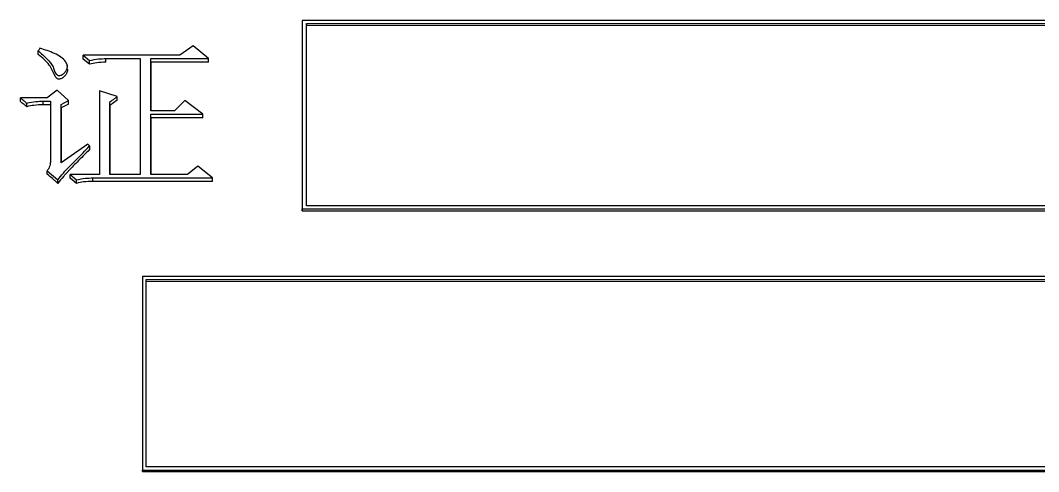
# Model space of a CAD drawing. Header units: millimetres. Extents: x 2085 to 4229, y 754 to 2271.
# Drawn here: x 2603.17 to 2616.69, y 2071.55 to 2077.55 of the extents above; entities that cross this region are included whole.
import ezdxf

# ---------------------------------------------------------------- set-up
doc = ezdxf.new("R2010")
doc.units = ezdxf.units.MM

msp = doc.modelspace()

# ---------------------------------------------------------------- linework, layer by layer
at = {"color": 7, "linetype": 'Continuous', "lineweight": 25}
for p, q in [((2626.92, 2077.548), (2606.91, 2077.548)), ((2606.91, 2077.548), (2606.91, 2077.523)), ((2606.91, 2077.523), (2606.91, 2075.018)), ((2606.966, 2077.508), (2626.87, 2077.509)), ((2606.966, 2077.508), (2606.966, 2077.484)), ((2606.966, 2077.484), (2626.87, 2077.484)), ((2605.46, 2077.211), (2605.287, 2077.083)), ((2605.666, 2077.04), (2605.46, 2077.211)), ((2603.405, 2077.094), (2603.405, 2077.143)), ((2604, 2077.083), (2604.087, 2077.014)), ((2605.287, 2077.083), (2604, 2077.083)), ((2604, 2077.034), (2604, 2077.083)), ((2604.087, 2076.966), (2604, 2077.034)), ((2604.303, 2077.04), (2604.757, 2077.04)), ((2604.303, 2076.992), (2604.303, 2077.04)), ((2604.757, 2077.04), (2604.757, 2075.497)), ((2604.898, 2077.04), (2605.666, 2077.04)), ((2604.898, 2076.344), (2604.898, 2077.04)), ((2604.898, 2076.992), (2604.898, 2077.04)), ((2603.79, 2076.945), (2603.79, 2076.954)), ((2603.79, 2076.905), (2603.79, 2076.92)), ((2604.087, 2076.966), (2604.087, 2077.014)), ((2604.898, 2076.992), (2604.898, 2076.344)), ((2605.666, 2076.992), (2604.898, 2076.992)), ((2603.524, 2076.516), (2603.167, 2076.516)), ((2603.167, 2076.469), (2603.167, 2076.516)), ((2603.654, 2076.62), (2603.524, 2076.516)), ((2603.805, 2076.482), (2603.654, 2076.62)), ((2604.216, 2076.611), (2604.216, 2075.497)), ((2604.454, 2076.534), (2604.216, 2076.611)), ((2604.454, 2076.486), (2604.357, 2076.417)), ((2604.454, 2076.486), (2604.454, 2076.534)), ((2603.254, 2076.4), (2603.254, 2076.448)), ((2603.47, 2076.473), (2603.567, 2076.473)), ((2603.47, 2076.426), (2603.47, 2076.473)), ((2603.567, 2076.426), (2603.47, 2076.426)), ((2603.567, 2076.473), (2603.567, 2075.705)), ((2603.708, 2076.43), (2603.805, 2076.482)), ((2603.805, 2076.434), (2603.708, 2076.383)), ((2603.708, 2075.653), (2603.708, 2076.43)), ((2603.708, 2076.383), (2603.708, 2076.43)), ((2603.708, 2076.383), (2603.708, 2075.653)), ((2603.805, 2076.434), (2603.805, 2076.482)), ((2604.357, 2075.497), (2604.357, 2076.465)), ((2604.357, 2076.417), (2604.357, 2076.465)), ((2604.357, 2076.417), (2604.357, 2075.497)), ((2605.352, 2076.482), (2605.212, 2076.344)), ((2605.59, 2076.301), (2605.352, 2076.482)), ((2605.212, 2076.344), (2604.898, 2076.344)), ((2604.898, 2076.301), (2605.59, 2076.301)), ((2604.898, 2075.497), (2604.898, 2076.301)), ((2604.898, 2076.254), (2604.898, 2076.301)), ((2604.898, 2076.254), (2604.898, 2075.497)), ((2605.59, 2076.254), (2604.898, 2076.254)), ((2604.065, 2075.904), (2603.708, 2075.653)), ((2604.087, 2075.878), (2604.065, 2075.904)), ((2604.087, 2075.878), (2604.087, 2075.831)), ((2603.524, 2075.549), (2603.665, 2075.428)), ((2605.525, 2075.61), (2605.385, 2075.497)), ((2605.72, 2075.454), (2605.525, 2075.61)), ((2603.665, 2075.381), (2603.665, 2075.428)), ((2603.827, 2075.497), (2603.913, 2075.428)), ((2604.216, 2075.497), (2603.827, 2075.497)), ((2603.827, 2075.451), (2603.827, 2075.497)), ((2603.913, 2075.381), (2603.827, 2075.451)), ((2603.913, 2075.381), (2603.913, 2075.428)), ((2604.13, 2075.454), (2605.72, 2075.454)), ((2604.13, 2075.407), (2604.13, 2075.454)), ((2605.72, 2075.407), (2604.13, 2075.407)), ((2604.757, 2075.497), (2604.357, 2075.497)), ((2605.385, 2075.497), (2604.898, 2075.497)), ((2605.72, 2075.407), (2605.72, 2075.454)), ((2606.91, 2075.041), (2626.92, 2075.041)), ((2606.91, 2075.018), (2606.91, 2075.041)), ((2606.91, 2075.018), (2626.92, 2075.018)), ((2626.87, 2075.081), (2606.966, 2075.081)), ((2626.92, 2074.142), (2604.787, 2074.142)), ((2604.787, 2074.142), (2604.787, 2074.12)), ((2604.787, 2074.12), (2604.787, 2071.55)), ((2604.837, 2074.102), (2626.87, 2074.102)), ((2604.837, 2074.079), (2604.837, 2074.102)), ((2604.837, 2074.079), (2626.87, 2074.08)), ((2604.787, 2071.571), (2626.92, 2071.571)), ((2604.787, 2071.55), (2604.787, 2071.571)), ((2604.787, 2071.55), (2626.92, 2071.55)), ((2626.87, 2071.612), (2604.837, 2071.612))]:
    msp.add_line(p, q, dxfattribs=at)
at = {"color": 7, "linetype": 'Continuous', "lineweight": 25, "flags": 128}
for points in [[(2605.666, 2076.992), (2605.666, 2077.016), (2605.666, 2077.04)], [(2605.59, 2076.254), (2605.59, 2076.277), (2605.59, 2076.301)], [(2603.524, 2075.503), (2603.524, 2075.514), (2603.524, 2075.526), (2603.524, 2075.549)]]:
    msp.add_lwpolyline(points, dxfattribs=at)
at = {"color": 7, "linetype": 'Continuous', "lineweight": 25}
for points, knots in [([(2606.91, 2077.548), (2606.91, 2077.299), (2606.91, 2076.802), (2606.91, 2075.967), (2606.91, 2075.378), (2606.91, 2075.041)], [0, 0, 0, 0, 0.300081, 0.600162, 1, 1, 1, 1]), ([(2606.966, 2075.081), (2606.966, 2075.334), (2606.966, 2075.839), (2606.966, 2076.649), (2606.966, 2077.203), (2606.966, 2077.508)], [0, 0, 0, 0, 0.3099205, 0.6198411, 1, 1, 1, 1]), ([(2606.966, 2075.081), (2606.966, 2075.277), (2606.966, 2075.677), (2606.966, 2076.48), (2606.966, 2077.083), (2606.966, 2077.484)], [0, 0, 0, 0, 0.242928, 0.495343, 1, 1, 1, 1]), ([(2603.405, 2077.143), (2603.445, 2077.107), (2603.518, 2077.042), (2603.598, 2076.951), (2603.616, 2076.881), (2603.631, 2076.846), (2603.646, 2076.828), (2603.661, 2076.818), (2603.676, 2076.814), (2603.697, 2076.817), (2603.726, 2076.828), (2603.758, 2076.852), (2603.781, 2076.888), (2603.794, 2076.924), (2603.789, 2076.964), (2603.762, 2077.012), (2603.68, 2077.086), (2603.556, 2077.136), (2603.459, 2077.167), (2603.427, 2077.177)], [0, 0, 0, 0, 0.149443, 0.274042, 0.333076, 0.362754, 0.385188, 0.398021, 0.410985, 0.42602, 0.45239, 0.493257, 0.533496, 0.57286, 0.60517, 0.651682, 0.729284, 0.908686, 1, 1, 1, 1]), ([(2603.427, 2077.177), (2603.423, 2077.171), (2603.416, 2077.16), (2603.409, 2077.148), (2603.405, 2077.143)], [0, 0, 0, 0, 0.5, 1, 1, 1, 1]), ([(2603.789, 2076.905), (2603.791, 2076.895), (2603.794, 2076.87), (2603.777, 2076.831), (2603.749, 2076.795), (2603.715, 2076.774), (2603.688, 2076.767), (2603.67, 2076.767), (2603.654, 2076.774), (2603.636, 2076.79), (2603.606, 2076.853), (2603.555, 2076.971), (2603.459, 2077.05), (2603.405, 2077.094)], [0, 0, 0, 0, 0.052453, 0.123771, 0.19881, 0.271367, 0.297266, 0.323434, 0.346422, 0.375988, 0.432132, 0.683487, 1, 1, 1, 1]), ([(2604.087, 2077.014), (2604.126, 2077.023), (2604.197, 2077.038), (2604.271, 2077.039), (2604.303, 2077.04)], [0, 0, 0, 0, 0.558835, 1, 1, 1, 1]), ([(2604.303, 2076.992), (2604.262, 2076.991), (2604.189, 2076.989), (2604.118, 2076.973), (2604.087, 2076.966)], [0, 0, 0, 0, 0.561085, 1, 1, 1, 1]), ([(2603.167, 2076.516), (2603.179, 2076.507), (2603.2, 2076.49), (2603.229, 2076.467), (2603.245, 2076.454), (2603.254, 2076.448)], [0, 0, 0, 0, 0.42835, 0.71417, 1, 1, 1, 1]), ([(2604.357, 2076.465), (2604.37, 2076.474), (2604.393, 2076.49), (2604.425, 2076.513), (2604.445, 2076.527), (2604.454, 2076.534)], [0, 0, 0, 0, 0.400149, 0.700074, 1, 1, 1, 1]), ([(2603.254, 2076.4), (2603.241, 2076.41), (2603.22, 2076.426), (2603.192, 2076.449), (2603.175, 2076.462), (2603.167, 2076.469)], [0, 0, 0, 0, 0.432889, 0.716443, 1, 1, 1, 1]), ([(2603.254, 2076.448), (2603.293, 2076.456), (2603.365, 2076.471), (2603.438, 2076.473), (2603.47, 2076.473)], [0, 0, 0, 0, 0.5588391, 1, 1, 1, 1]), ([(2603.47, 2076.426), (2603.429, 2076.425), (2603.356, 2076.423), (2603.285, 2076.407), (2603.254, 2076.4)], [0, 0, 0, 0, 0.561089, 1, 1, 1, 1]), ([(2603.665, 2075.428), (2603.689, 2075.458), (2603.764, 2075.554), (2603.912, 2075.699), (2604.028, 2075.818), (2604.087, 2075.878)], [0, 0, 0, 0, 0.190523, 0.595111, 1, 1, 1, 1]), ([(2604.087, 2075.831), (2604.031, 2075.776), (2603.953, 2075.698), (2603.864, 2075.607), (2603.828, 2075.57), (2603.812, 2075.553), (2603.803, 2075.544), (2603.793, 2075.533), (2603.782, 2075.521), (2603.763, 2075.501), (2603.724, 2075.456), (2603.689, 2075.412), (2603.665, 2075.381)], [0, 0, 0, 0, 0.381229, 0.535671, 0.612893, 0.632198, 0.651503, 0.670808, 0.709419, 0.728724, 0.805952, 1, 1, 1, 1]), ([(2603.567, 2075.705), (2603.567, 2075.687), (2603.566, 2075.656), (2603.557, 2075.615), (2603.546, 2075.58), (2603.531, 2075.56), (2603.524, 2075.549)], [0, 0, 0, 0, 0.337489, 0.556536, 0.776867, 1, 1, 1, 1]), ([(2603.665, 2075.381), (2603.653, 2075.392), (2603.628, 2075.413), (2603.582, 2075.453), (2603.547, 2075.483), (2603.524, 2075.503)], [0, 0, 0, 0, 0.257321, 0.514642, 1, 1, 1, 1]), ([(2603.913, 2075.428), (2603.953, 2075.436), (2604.024, 2075.452), (2604.098, 2075.453), (2604.13, 2075.454)], [0, 0, 0, 0, 0.558835, 1, 1, 1, 1]), ([(2604.13, 2075.407), (2604.089, 2075.406), (2604.016, 2075.405), (2603.945, 2075.388), (2603.913, 2075.381)], [0, 0, 0, 0, 0.5610854, 1, 1, 1, 1]), ([(2604.787, 2074.142), (2604.787, 2073.887), (2604.787, 2073.376), (2604.787, 2072.52), (2604.787, 2071.916), (2604.787, 2071.571)], [0, 0, 0, 0, 0.3000809, 0.6001618, 1, 1, 1, 1]), ([(2604.837, 2071.612), (2604.837, 2071.871), (2604.837, 2072.389), (2604.837, 2073.219), (2604.837, 2073.788), (2604.837, 2074.102)], [0, 0, 0, 0, 0.3099206, 0.6198411, 1, 1, 1, 1]), ([(2604.837, 2071.612), (2604.837, 2071.814), (2604.837, 2072.225), (2604.837, 2073.049), (2604.837, 2073.667), (2604.837, 2074.079)], [0, 0, 0, 0, 0.2437907, 0.495918, 1, 1, 1, 1])]:
    msp.add_open_spline(points, degree=3, knots=knots, dxfattribs=at)

doc.saveas('drawing.dxf')
